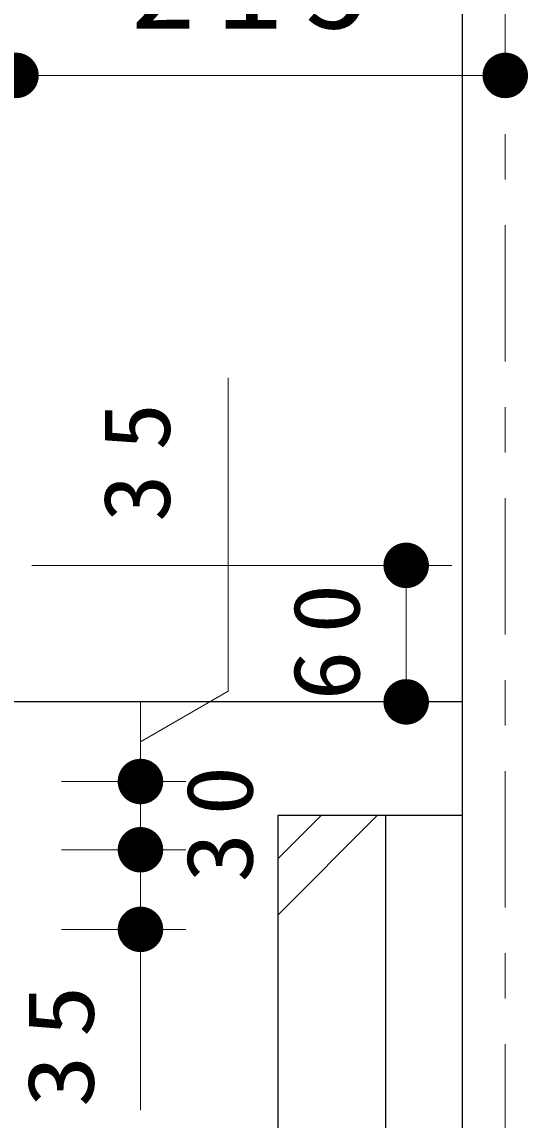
# Model space of a CAD drawing. Units: millimetres on the paper, with parts at other scales. Extents: x -365 to 0, y -19 to 257.
# Drawn here: x -73.75 to -62.64, y 56.06 to 80.19 of the extents above; entities that cross this region are included whole.
import ezdxf

# ---------------------------------------------------------------- set-up
doc = ezdxf.new("R2010")
doc.units = ezdxf.units.MM
doc.linetypes.add('USER2', pattern=[6, 3, -1, 1, -1])
doc.layers.add('LY_1', color=7, linetype='Continuous', lineweight=13)
doc.styles.add('ＭＳ ゴシック', font='')
doc.styles.get('ＭＳ ゴシック').set_extended_font_data('MS Gothic')

# ---------------------------------------------------------------- blocks, each defined once
blk = doc.blocks.new('filled_dot')
at = {"color": 0, "linetype": 'Continuous', "lineweight": -2, "const_width": 1.25}
blk.add_lwpolyline([(-0.625, 0, 1), (0.625, 0, 1)], format="xyb", close=True, dxfattribs=at)

msp = doc.modelspace()

# ---------------------------------------------------------------- linework, layer by layer
at = {"layer": 'LY_1', "lineweight": 25}
for p, q in [((-64.086, 87.726), (-64.086, 50.247)), ((-64.086, 65.247), (-73.947, 65.247)), ((-68.136, 62.747), (-68.136, 47.747)), ((-64.086, 62.747), (-68.136, 62.747)), ((-65.761, 47.747), (-65.761, 62.747))]:
    msp.add_line(p, q, dxfattribs=at)
at = {"layer": 'LY_1', "linetype": 'USER2'}
msp.add_line((-63.136, 87.726), (-63.136, 42.747), dxfattribs=at)
at = {"layer": 'LY_1'}
for p, q in [((-73.886, 79.014), (-63.136, 79.014)), ((-69.224, 65.484), (-69.224, 72.371)), ((-73.536, 68.247), (-64.313, 68.247)), ((-65.313, 68.247), (-65.313, 65.247)), ((-71.151, 64.372), (-69.224, 65.484)), ((-71.151, 65.247), (-71.151, 63.497)), ((-72.886, 63.497), (-70.151, 63.497)), ((-72.886, 63.497), (-70.151, 63.497)), ((-71.151, 63.497), (-71.151, 61.997)), ((-68.136, 60.558), (-65.947, 62.747)), ((-68.136, 61.795), (-67.184, 62.747)), ((-72.886, 61.997), (-70.151, 61.997)), ((-71.151, 61.997), (-71.151, 56.274)), ((-72.886, 60.247), (-70.151, 60.247))]:
    msp.add_line(p, q, dxfattribs=at)

# ---------------------------------------------------------------- block references
at = {"layer": 'LY_1', "xscale": 0.4, "yscale": 0.4}
for p, rotation in [((-73.886, 79.014), 180), ((-63.136, 79.014), 180), ((-65.313, 68.247), 270), ((-65.313, 65.247), 90), ((-71.151, 63.497), 270), ((-71.151, 61.997), 270), ((-71.151, 61.997), 90), ((-71.151, 60.247), 90)]:
    msp.add_blockref('filled_dot', p, dxfattribs=dict(at, rotation=rotation))
msp.add_blockref('filled_dot', (-73.886, 79.014), dxfattribs=at)

# ---------------------------------------------------------------- texts
at = {"layer": 'LY_1', "insert": (-68.511, 80.014), "char_height": 1.833, "attachment_point": 8, "style": 'ＭＳ ゴシック'}
msp.add_mtext('\\T1.33;\\W1.15;215', dxfattribs=at)
at = {"layer": 'LY_1', "char_height": 1.466, "rotation": 90, "style": 'ＭＳ ゴシック'}
for s, insert, attachment_point in [('\\T1.5;\\W1.05;35', (-71.224, 70.771), 5), ('\\T1.34;\\W1.1;60', (-66.313, 66.747), 8), ('\\T1.34;\\W1.1;30', (-70.151, 62.747), 2), ('\\T1.34;\\W1.15;35', (-72.151, 57.874), 8)]:
    msp.add_mtext(s, dxfattribs=dict(at, insert=insert, attachment_point=attachment_point))

doc.saveas('drawing.dxf')
